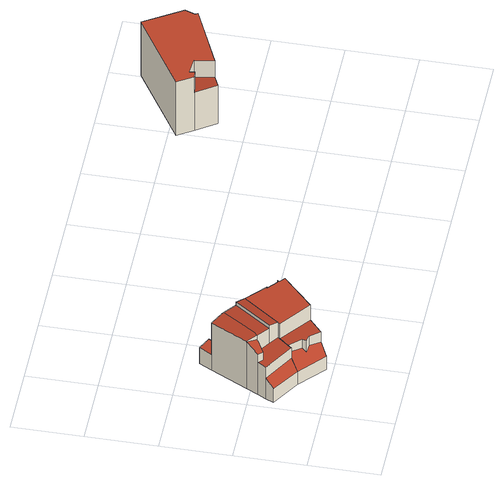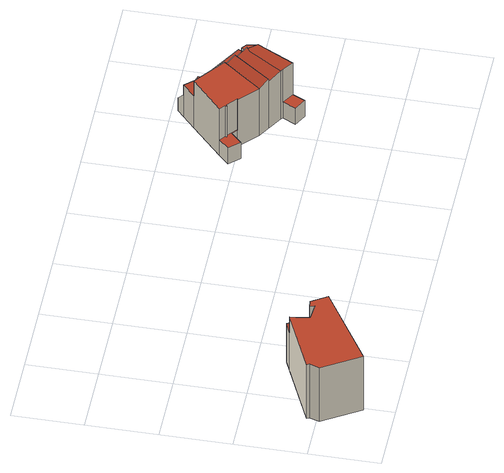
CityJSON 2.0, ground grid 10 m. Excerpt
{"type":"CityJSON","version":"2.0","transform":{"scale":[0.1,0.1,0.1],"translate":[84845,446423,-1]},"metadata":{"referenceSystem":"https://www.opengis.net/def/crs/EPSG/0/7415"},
"CityObjects":{
"building1":{"type":"Building","attributes":{"b3_dak_type":"slanted","b3_h_dak_50p":8.88,"b3_h_dak_70p":8.98,"b3_h_dak_max":9.42,"b3_h_dak_min":0.54,"b3_h_maaiveld":0.395,"b3_kas_warenhuis":false,"b3_mutatie_ahn3_ahn4":false,"b3_reconstructie_onvolledig":false,"b3_rmse_lod12":2.8,"b3_rmse_lod13":1.18,"b3_rmse_lod22":0.36,"b3_val3dity_lod12":"[]","b3_val3dity_lod13":"[]","b3_val3dity_lod22":"[]","b3_volume_lod12":544.47,"b3_volume_lod13":471.32,"b3_volume_lod22":449.4,"geconstateerd":false,"oorspronkelijkbouwjaar":1989,"status":"Pand in gebruik"},"children":["building1-1"]},
"building1-1":{"type":"BuildingPart","parents":["building1"],"geometry":[{"type":"Solid","lod":"2.2","boundaries":[[[[0,1,2,3,4,5,6,7,8,9,10,11,12,13]],[[14,15,16,17]],[[15,5,4,18]],[[18,4,3,19]],[[19,3,2,16]],[[20,12,11,21]],[[22,23,24,25,26]],[[27,28,10,9,25]],[[29,6,5,15,14]],[[30,13,12,20]],[[31,0,13,30,32]],[[26,25,9,8,33]],[[34,35,36,37]],[[37,36,38,39]],[[21,11,10,28]],[[32,30,28,27]],[[40,41,23,22]],[[33,8,7,41,40]],[[42,31,43,44]],[[17,16,2,1,35,34]],[[41,7,6,29]],[[39,38,45,24,23]],[[35,1,0,31,42]],[[44,43,45,38]],[[19,16,15,18]],[[28,30,20,21]],[[33,40,22,26]],[[46,37,39,23,41,29]],[[45,43,31,32,27,25,24]],[[37,46,29,14,17,34]],[[44,38,36,35,42]]]],"semantics":{"surfaces":[{"type":"GroundSurface"},{"type":"WallSurface","on_footprint_edge":false},{"type":"WallSurface","on_footprint_edge":true},{"type":"RoofSurface"}],"values":[[0,1,2,2,2,2,1,2,2,2,2,2,1,1,2,1,1,2,1,2,2,1,2,1,3,3,3,3,3,3,3]]}}]},
"building2":{"type":"Building","attributes":{"b3_dak_type":"slanted","b3_h_dak_50p":8.84,"b3_h_dak_70p":8.86,"b3_h_dak_max":9.12,"b3_h_dak_min":0.65,"b3_h_maaiveld":0.376,"b3_kas_warenhuis":false,"b3_mutatie_ahn3_ahn4":false,"b3_reconstructie_onvolledig":false,"b3_rmse_lod12":2.58,"b3_rmse_lod13":1.02,"b3_rmse_lod22":0.268,"b3_val3dity_lod12":"[]","b3_val3dity_lod13":"[]","b3_val3dity_lod22":"[]","b3_volume_lod12":530.5,"b3_volume_lod13":454.41,"b3_volume_lod22":434.7,"geconstateerd":false,"oorspronkelijkbouwjaar":1989,"status":"Pand in gebruik"},"children":["building2-1"]},
"building2-1":{"type":"BuildingPart","parents":["building2"],"geometry":[{"type":"Solid","lod":"2.2","boundaries":[[[[47,11,48,49,8,50,51,52,53,54,55,56]],[[57,54,53,58]],[[59,60,61,62]],[[21,11,47,63]],[[64,49,48,65,66]],[[66,65,67,68]],[[58,53,52,69]],[[62,61,70,71]],[[71,70,72,73]],[[73,72,50,8,33]],[[68,67,74,75]],[[76,77,60,59]],[[78,64,79,80]],[[33,8,49,64,78]],[[80,79,55,54,57,81]],[[81,57,77,76]],[[75,74,82,83]],[[65,48,11,21]],[[69,52,51,84]],[[63,47,56,85]],[[83,82,85,86]],[[86,85,56,55,79]],[[84,51,50,72]],[[81,76,59,62,71,73,33,78,80]],[[85,82,74,67,65,21,63]],[[86,79,64,66,68,75,83]],[[84,72,70,61,60,77,57,58,69]]]],"semantics":{"surfaces":[{"type":"GroundSurface"},{"type":"WallSurface","on_footprint_edge":true},{"type":"WallSurface","on_footprint_edge":false},{"type":"RoofSurface"}],"values":[[0,1,2,1,1,2,1,2,2,1,2,2,2,1,1,2,2,1,1,1,2,1,1,3,3,3,3]]}}]},
"building3":{"type":"Building","attributes":{"b3_dak_type":"multiple horizontal","b3_h_dak_50p":9.59,"b3_h_dak_70p":9.61,"b3_h_dak_max":9.91,"b3_h_dak_min":0.17,"b3_h_maaiveld":-0.08,"b3_kas_warenhuis":false,"b3_mutatie_ahn3_ahn4":false,"b3_reconstructie_onvolledig":false,"b3_rmse_lod12":1.23,"b3_rmse_lod13":1.23,"b3_rmse_lod22":0.687,"b3_val3dity_lod12":"[]","b3_val3dity_lod13":"[]","b3_val3dity_lod22":"[]","b3_volume_lod12":822.03,"b3_volume_lod13":822.03,"b3_volume_lod22":798.62,"geconstateerd":false,"oorspronkelijkbouwjaar":1922,"status":"Pand in gebruik"},"children":["building3-1"]},
"building3-1":{"type":"BuildingPart","parents":["building3"],"geometry":[{"type":"Solid","lod":"2.2","boundaries":[[[[87,88,89,90,91,92,93,94]],[[95,91,90,96]],[[97,88,87,98]],[[99,89,88,97]],[[100,101,102,103]],[[103,102,104,105]],[[96,90,89,99]],[[98,87,94,106,107]],[[108,109,101,100]],[[105,104,92,91,95]],[[110,93,92,104]],[[106,94,93,110]],[[107,106,109,108]],[[107,108,100,103,105,95,96,99,97,98]],[[109,106,110,104,102,101]]]],"semantics":{"surfaces":[{"type":"GroundSurface"},{"type":"WallSurface","on_footprint_edge":true},{"type":"WallSurface","on_footprint_edge":false},{"type":"RoofSurface"}],"values":[[0,1,1,1,2,2,1,1,2,1,1,1,2,3,3]]}}]}
},
"vertices":[
[18,89,14],[27,106,14],[54,158,14],[63,176,14],[81,167,14],[71,148,14],[74,146,14],[95,133,14],[110,124,14],[71,72,14],[55,51,14],[47,41,14],[7,66,14],[12,77,14],[71,148,101],[71,148,43],[54,158,42],[54,158,99],[81,167,43],[63,176,43],[7,66,38],[47,41,37],[58,81,104],[58,81,98],[58,81,72],[71,72,72],[71,72,99],[55,51,71],[55,51,53],[74,146,101],[12,77,52],[18,89,72],[12,77,71],[110,124,98],[27,106,99],[27,106,98],[39,94,94],[39,94,101],[38,93,94],[38,93,102],[95,133,103],[95,133,98],[18,89,87],[24,83,72],[24,83,86],[38,93,73],[44,98,101],
[83,9,14],[59,56,14],[69,69,14],[137,99,14],[144,93,14],[159,108,14],[173,93,14],[158,79,14],[112,36,14],[93,18,14],[158,79,42],[173,93,43],[152,88,98],[152,88,43],[149,87,43],[149,87,98],[83,9,37],[69,69,72],[59,56,58],[59,56,71],[74,40,56],[74,40,71],[159,108,43],[135,99,43],[135,99,98],[137,99,43],[137,99,98],[73,34,50],[73,34,71],[151,85,98],[151,85,43],[69,69,99],[112,36,72],[112,36,99],[158,79,98],[81,32,55],[81,32,71],[144,93,43],[93,18,53],[93,18,71],
[497,290,9],[603,357,9],[636,304,9],[631,290,9],[633,286,9],[546,247,9],[530,240,9],[511,268,9],[633,286,106],[631,290,106],[603,357,106],[497,290,106],[636,304,106],[519,276,106],[519,276,77],[542,274,76],[542,274,106],[546,247,77],[546,247,106],[511,268,78],[511,268,106],[521,269,106],[521,269,77],[530,240,78]
]}
